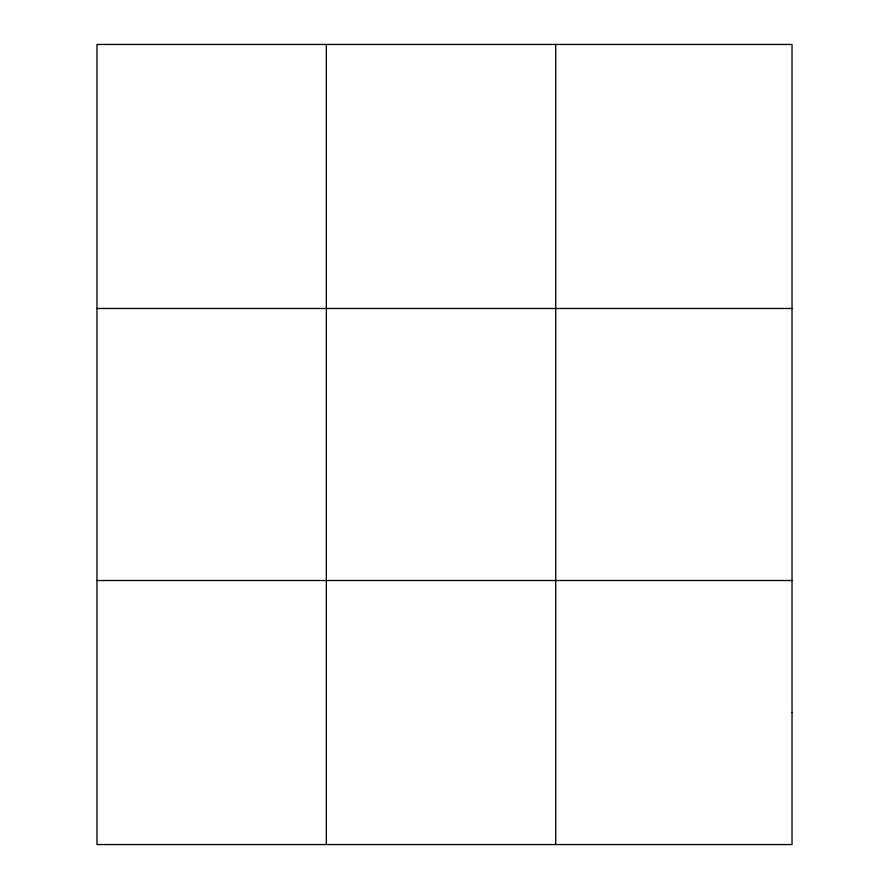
<?xml version="1.0" encoding="UTF-8"?>
<svg xmlns="http://www.w3.org/2000/svg" width="889" height="889" viewBox="0 0 889 889"><rect width="100%" height="100%" fill="white"/><g stroke="black" fill="none" stroke-linecap="round" stroke-linejoin="round"><path stroke-width="1.33" d="M326.341 844.55L326.341 44.45M555.714 844.55L555.714 44.45M96.968 308.483L792.032 308.483M96.968 580.517L792.032 580.517M792.032 712.534L792.032 844.55L96.968 844.55L96.968 44.45L792.032 44.45L792.032 712.534"/></g></svg>
